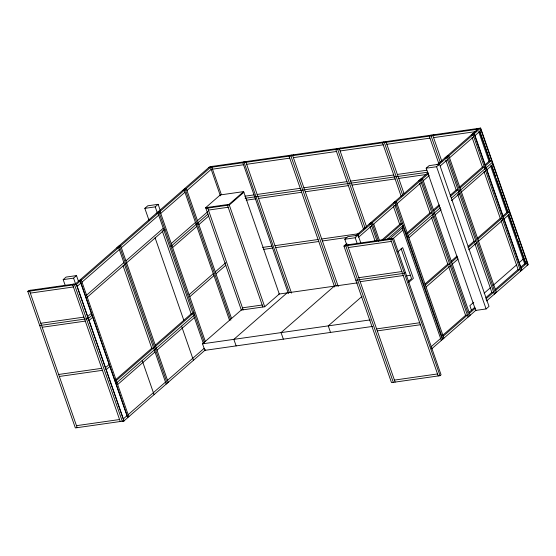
<?xml version="1.0" encoding="UTF-8"?>
<svg xmlns="http://www.w3.org/2000/svg" width="556" height="556" viewBox="0 0 556 556"><rect width="100%" height="100%" fill="white"/><g stroke="black" fill="none" stroke-linecap="round" stroke-linejoin="round"><path stroke-width="0.83" d="M205.553 349.724L123.898 420.996L75.345 427.925L27.8 291.393L28.822 290.496L75.553 283.831M30.636 290.239L29.621 291.129L77.166 427.668M65.184 285.346L63.189 279.619L66.101 277.076L76.492 275.595L78.479 281.315L80.286 281.023L127.838 417.563M149.112 220.614L144.838 208.354L147.757 205.803L158.14 204.323L160.135 210.043M63.189 279.619L73.573 278.139L76.492 275.595M144.838 208.354L155.228 206.867L158.14 204.323M73.739 284.088L72.718 284.978L120.263 421.517M27.8 291.393L76.353 284.464L211.516 166.48M212.823 166.3L211.801 167.189L221.316 194.51M77.201 286.319L80.828 283.15M82.003 282.121L119.331 249.547M121.368 247.761L158.696 215.179M160.74 213.4L184.94 192.272M186.983 190.493L211.19 169.365M86.562 295.208L123.884 262.627M125.927 260.847L163.255 228.266M86.229 298.092L164.965 229.364M243.855 161.865L242.833 162.762L288.383 293.561M245.161 161.678L244.14 162.574L289.405 292.553M246.982 161.421L245.96 162.31L291.511 293.116M205.685 207.673L220.266 194.941L243.632 191.611L279.293 294.013L264.712 306.738L241.346 310.074L205.685 207.673L229.051 204.337L243.632 191.611M87.695 316.468L91.33 313.299M171.241 243.549L195.441 222.428M197.484 220.642L207.951 211.509M92.178 315.162L88.237 318.595L39.684 325.524M170.907 246.433L208.041 214.025M89.085 320.451L92.713 317.281M172.624 247.531L196.831 226.41M198.867 224.624L208.681 216.062M243.869 192.293L229.287 205.018L205.922 208.354M290.079 155.27L289.057 156.16L334.608 286.965M291.9 155.013L290.878 155.902L336.144 285.888M293.714 154.756L292.692 155.645L338.243 286.444M336.818 148.605L335.796 149.494L363.659 229.503M338.632 148.341L337.61 149.23L365.188 228.426M340.453 148.084L339.431 148.973L366.724 227.348M105.529 367.669L109.157 364.5M189.068 294.75L213.275 273.628M215.311 271.842L225.778 262.71M106.224 369.664L109.852 366.494M189.763 296.744L213.963 275.616M216.006 273.837L225.819 265.268M383.55 141.933L382.528 142.822L401.265 196.615M385.364 141.676L384.349 142.565L402.794 195.538M387.185 141.412L386.163 142.301L404.038 193.641M115.099 380.241L151.788 348.223L153.602 347.966M155.117 345.318L191.153 313.862L192.974 313.605M115.259 381.437L193.988 312.708M115.947 383.425L194.683 314.703M117.663 384.53L154.992 351.948M157.028 350.162L194.357 317.587M430.281 135.261L429.26 136.15L438.886 163.784M432.102 135.004L431.081 135.893L440.421 162.713M433.916 134.747L432.895 135.636L441.853 161.351M372.589 326.421L204.823 350.363L202.544 343.823L242.131 309.268M123.356 418.87L126.99 415.7M128.165 414.679L165.486 382.097M167.53 380.318L204.212 348.299M122.237 421.121L74.532 284.721L209.695 166.744L480.655 128.075L528.2 264.607L486.507 301.005M347.083 245.773L344.803 239.233L347.722 236.689L358.106 235.202L360.955 243.382M426.181 168.204L429.1 165.653L439.483 164.173L489.009 306.398L486.097 308.948L475.707 310.429L426.181 168.204L436.564 166.717L439.483 164.173M287.077 292.901L233.854 339.355L236.133 345.895M477.02 128.596L475.999 129.485L476.562 131.112M344.97 245.182L393.516 238.253L441.068 374.786L440.046 375.682L391.493 382.611L343.949 246.072L346.93 243.465M355.437 236.043L428.085 172.631M437.051 164.805L478.834 128.332M346.784 244.925L345.762 245.815L393.314 382.347M357.904 235.216L428.488 173.604M438.302 165.042L480.655 128.075M344.803 239.233L355.187 237.753L358.106 235.202M348.605 244.661L347.583 245.55L395.128 382.09M358.599 237.203L371.679 225.785M372.701 224.895L396.032 204.532M397.053 203.642L421.253 182.514M423.297 180.735L429.183 175.592M440.303 165.89L447.504 159.607M449.54 157.828L473.747 136.7M475.026 135.588L481.093 130.292M381.312 240.533L400.751 223.568M383.779 239.712L402.572 223.303M387.059 239.441L403.26 225.298M334.274 286.166L281.058 332.613L283.338 339.16M389.2 239.427L403.204 227.202M391.702 238.51L390.68 239.4L438.225 375.939M343.949 246.072L392.501 239.143L402.878 230.087M406.387 233.485L429.941 212.927L431.755 212.67L407.555 233.791M433.291 210.001L439.177 204.865M450.297 195.156L456.184 190.02L457.998 189.756L450.151 196.609M459.534 187.094L482.427 167.113L484.248 166.849L460.041 187.977M484.922 164.937L489.773 160.698L491.587 160.441L485.52 165.737M433.798 210.884L439.685 205.748M407.228 236.675L440.38 207.735M451.5 198.033L492.54 162.206M408.938 237.773L433.145 216.652M435.181 214.866L441.075 209.73M451.541 200.591L459.388 193.738L458.179 193.912M461.431 191.959L485.631 170.831M486.91 169.719L492.977 164.423M397.735 251.937L402.669 247.622L413.372 278.341L408.431 282.656M362.005 296.424L328.255 325.879L330.535 332.425M405.407 272.384L404.386 273.274L355.833 280.203M408.465 281.301L411.551 278.605L401.133 248.692M424.874 284.109L447.768 264.128L449.589 263.871L425.382 284.992M451.118 261.202L457.004 256.066M468.124 246.357L474.011 241.221L475.832 240.963L467.978 247.809M477.361 238.295L500.261 218.313L502.075 218.049L477.875 239.177M502.749 216.138L507.6 211.899L509.421 211.641L503.354 216.937M451.625 262.084L457.518 256.948M426.077 286.986L450.277 265.858M452.32 264.079L458.207 258.936M468.673 249.804L476.527 242.951M478.563 241.172L502.77 220.044L501.561 220.218M504.049 218.932L510.116 213.636M473.761 302.269L469.862 305.668L471.571 310.582M484.144 293.207L490.635 287.542M493.228 285.277L516.593 264.885M519.193 262.62L523.085 259.221M442.701 335.317L465.601 315.328L467.415 315.071L443.215 336.199M468.951 312.402L474.838 307.266M485.958 297.557L491.845 292.421L493.658 292.164L485.812 299.01M495.194 289.495L518.088 269.514L519.909 269.25L495.702 290.378M520.583 267.339L525.434 263.099L527.248 262.842L521.18 268.138M430.879 346.958L440.616 338.458M469.459 313.285L475.345 308.149M431.574 348.953L476.04 310.137M478.577 128.554L480.398 128.297L527.943 264.837L526.734 265.01M208.674 167.634L477.812 129.221M212.496 169.177L243.528 164.75M246.655 164.305L289.752 158.154M293.387 157.633L336.484 151.482M340.119 150.968L383.223 144.817M386.858 144.296L429.955 138.145M433.59 137.624L475.846 131.598M472.51 133.85L474.331 133.593L521.875 270.133M472.259 134.079L474.073 133.815L521.618 270.355M471.238 134.969L473.052 134.705L520.604 271.245M184.474 188.762L186.288 188.498L231.553 318.484M183.452 189.652L185.266 189.394L230.816 320.193M182.431 190.541L184.251 190.284L229.517 320.263M447.031 156.09L448.852 155.833L496.397 292.373M446.009 156.987L447.83 156.722L495.375 293.262M444.988 157.876L446.809 157.619L494.353 294.152M244.8 196.219L254.029 194.899M257.15 194.454L300.254 188.303M303.889 187.789L346.986 181.638M350.621 181.117L393.724 174.966M397.359 174.445L426.932 170.226M245.092 198.27L427.675 172.214M158.231 211.669L160.045 211.412L205.31 341.391M157.209 212.559L159.023 212.302L204.587 343.149M246.19 200.202L255.412 198.881M258.54 198.436L301.637 192.286M305.272 191.771L348.376 185.621M352.011 185.099L395.107 178.949M398.742 178.427L425.785 174.57M156.187 213.448L158.001 213.191L203.315 343.295M420.788 179.004L422.602 178.74L470.154 315.28M208.43 210.085L228.162 207.27M419.766 179.894L421.587 179.637L469.132 316.169M418.744 180.783L420.565 180.526L468.11 317.059M394.545 201.911L396.358 201.647L443.903 338.187M393.523 202.801L395.337 202.544L442.889 339.077M393.801 205.595L395.01 205.421L401.55 224.2L399.729 224.457L393.481 206.498M118.859 246.03L120.68 245.773L168.225 382.306M117.837 246.92L119.658 246.662L167.203 383.195M116.816 247.809L118.636 247.552L166.181 384.092M370.192 223.165L372.013 222.907L378.386 241.221M369.17 224.054L370.991 223.797L376.864 240.672M262.634 247.42L271.856 246.1M274.984 245.655L318.081 239.504M321.715 238.99L358.905 233.68M263.329 249.408L272.551 248.094M275.679 247.649L318.776 241.499M322.41 240.977L346.916 237.481M79.494 280.391L81.308 280.134L128.853 416.666M78.32 281.419L80.133 281.155L127.685 417.695M74.685 284.589L76.506 284.325L124.051 420.864L122.841 421.038M348.278 247.545L391.375 241.394M30.309 293.123L73.413 286.972M358.773 277.694L401.877 271.543M40.81 323.272L83.907 317.122M360.163 281.677L403.26 275.526M42.2 327.255L85.297 321.104M278.612 294.11L357.445 282.858M406.367 275.873L410.655 275.262M242.465 307.822L262.203 305.008M202.544 343.823L370.31 319.881M376.607 328.895L419.704 322.744M58.644 374.473L101.741 368.322M377.302 330.889L420.399 324.739M59.332 376.468L102.436 370.317M394.433 380.095L437.537 373.945M76.471 425.674L119.568 419.523M479.953 131.55L490.156 160.844M491.865 165.744L495.57 176.391M496.425 178.851L507.837 211.621M509.268 215.714L516.684 237.016M517.539 239.476L525.809 263.231M479.418 130.966L489.773 160.698M491.323 165.146L507.871 212.663M508.441 214.303L525.559 263.454M478.667 131.661L489.134 161.733M490.559 165.813L506.822 212.51M507.962 215.791L524.794 264.128M472.079 137.381L482.427 167.113M483.977 171.561L500.525 219.071M501.095 220.711L518.213 269.868M445.829 160.288L456.184 190.02M457.734 194.468L474.282 241.985M474.852 243.618L491.97 292.776M436.564 166.717L486.097 308.948M419.585 183.195L429.941 212.927M431.491 217.375L447.747 264.072M448.602 266.526L465.719 315.683M402.711 225.778L442.333 339.563M402.183 228.092L441.311 340.453M392.501 239.143L440.046 375.682M373.722 224.005L379.407 240.331M370.011 226.466L375.05 240.929M355.187 237.753L357.181 243.472M229.051 204.337L264.712 306.738M227.474 205.275L262.891 306.995M220.266 194.941L220.503 195.629M210.495 167.377L220.398 195.816M207.735 208.09L243.16 309.81M155.228 206.867L157.501 213.407M162.178 230.657L191.278 314.216M155.089 237.78L183.834 320.332M181.562 326.157L193.446 360.288M123.091 265.837L151.906 348.577M142.197 360.517L154.081 394.656M76.353 284.464L123.898 420.996M73.573 278.139L75.852 284.679"/></g></svg>
